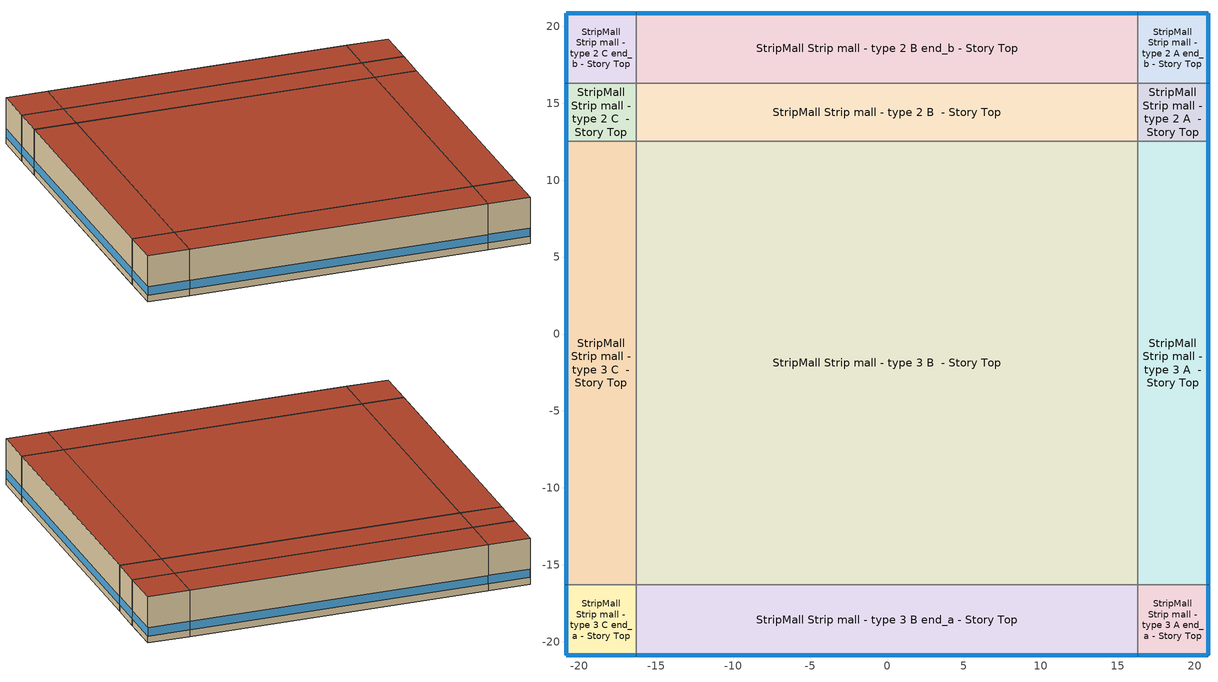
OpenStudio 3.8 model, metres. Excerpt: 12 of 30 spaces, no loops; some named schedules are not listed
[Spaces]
StripMall Strip mall - type 3 A end_a - Story Top
 floor adiabatic (Typical Interior Floor): 20.87,-20.87 16.3,-20.87 16.3,-16.3 20.87,-16.3 z5.18
 wall outside: 16.3,-20.87 20.87,-20.87 20.87,-16.3 z5.18:10.36
 wall to StripMall Strip mall - type 3 B end_a - Story Top: 16.3,-16.3 16.3,-20.87 z5.18:10.36
 wall to StripMall Strip mall - type 3 A  - Story Top: 20.87,-16.3 16.3,-16.3 z5.18:10.36
 window (Window U-1.01 SHGC 0.74): 16.32,-20.87 20.84,-20.87 / 20.87,-20.84 20.87,-16.32 z5.94:6.89
 roof outside: 20.87,-16.3 16.3,-16.3 16.3,-20.87 20.87,-20.87 z10.36
StripMall Strip mall - type 3 B end_a - Story Top
 floor adiabatic (Typical Interior Floor): 16.3,-20.87 -16.3,-20.87 -16.3,-16.3 16.3,-16.3 z5.18
 wall outside: -16.3,-20.87 16.3,-20.87 z5.18:10.36
 wall to StripMall Strip mall - type 3 C end_a - Story Top: -16.3,-16.3 -16.3,-20.87 z5.18:10.36
 wall to StripMall Strip mall - type 3 B  - Story Top: 16.3,-16.3 -16.3,-16.3 z5.18:10.36
 window (Window U-1.01 SHGC 0.74): -16.27,-20.87 16.27,-20.87 z5.94:6.88
 roof outside: 16.3,-16.3 -16.3,-16.3 -16.3,-20.87 16.3,-20.87 z10.36
StripMall Strip mall - type 3 C end_a - Story Top
 floor adiabatic (Typical Interior Floor): -16.3,-20.87 -20.87,-20.87 -20.87,-16.3 -16.3,-16.3 z5.18
 wall outside: -20.87,-16.3 -20.87,-20.87 -16.3,-20.87 z5.18:10.36
 wall to StripMall Strip mall - type 3 C  - Story Top: -16.3,-16.3 -20.87,-16.3 z5.18:10.36
 window (Window U-1.01 SHGC 0.74): -20.84,-20.87 -16.32,-20.87 / -20.87,-16.32 -20.87,-20.84 z5.94:6.89
 roof outside: -16.3,-16.3 -20.87,-16.3 -20.87,-20.87 -16.3,-20.87 z10.36
StripMall Strip mall - type 3 A  - Story Top
 floor adiabatic (Typical Interior Floor): 20.87,-16.3 16.3,-16.3 16.3,12.52 20.87,12.52 z5.18
 wall outside: 20.87,-16.3 20.87,12.52 z5.18:10.36
 wall to StripMall Strip mall - type 3 B  - Story Top: 16.3,12.52 16.3,-16.3 z5.18:10.36
 wall to StripMall Strip mall - type 2 A  - Story Top: 20.87,12.52 16.3,12.52 z5.18:10.36
 window (Window U-1.01 SHGC 0.74): 20.87,-16.27 20.87,12.5 z5.94:6.88
 roof outside: 20.87,12.52 16.3,12.52 16.3,-16.3 20.87,-16.3 z10.36
StripMall Strip mall - type 3 B  - Story Top
 floor adiabatic (Typical Interior Floor): 16.3,-16.3 -16.3,-16.3 -16.3,12.52 16.3,12.52 z5.18
 wall to StripMall Strip mall - type 3 C  - Story Top: -16.3,12.52 -16.3,-16.3 z5.18:10.36
 wall to StripMall Strip mall - type 2 B  - Story Top: 16.3,12.52 -16.3,12.52 z5.18:10.36
 roof outside: 16.3,12.52 -16.3,12.52 -16.3,-16.3 16.3,-16.3 z10.36
StripMall Strip mall - type 3 C  - Story Top
 floor adiabatic (Typical Interior Floor): -16.3,-16.3 -20.87,-16.3 -20.87,12.52 -16.3,12.52 z5.18
 wall outside: -20.87,12.52 -20.87,-16.3 z5.18:10.36
 wall to StripMall Strip mall - type 2 C  - Story Top: -16.3,12.52 -20.87,12.52 z5.18:10.36
 window (Window U-1.01 SHGC 0.74): -20.87,12.5 -20.87,-16.27 z5.94:6.88
 roof outside: -16.3,12.52 -20.87,12.52 -20.87,-16.3 -16.3,-16.3 z10.36
StripMall Strip mall - type 2 A  - Story Top
 floor adiabatic (Typical Interior Floor): 20.87,12.52 16.3,12.52 16.3,16.3 20.87,16.3 z5.18
 wall outside: 20.87,12.52 20.87,16.3 z5.18:10.36
 wall to StripMall Strip mall - type 2 B  - Story Top: 16.3,16.3 16.3,12.52 z5.18:10.36
 wall to StripMall Strip mall - type 2 A end_b - Story Top: 20.87,16.3 16.3,16.3 z5.18:10.36
 window (Window U-1.01 SHGC 0.74): 20.87,12.55 20.87,16.27 z5.94:6.89
 roof outside: 20.87,16.3 16.3,16.3 16.3,12.52 20.87,12.52 z10.36
StripMall Strip mall - type 2 B  - Story Top
 floor adiabatic (Typical Interior Floor): 16.3,12.52 -16.3,12.52 -16.3,16.3 16.3,16.3 z5.18
 wall to StripMall Strip mall - type 2 C  - Story Top: -16.3,16.3 -16.3,12.52 z5.18:10.36
 wall to StripMall Strip mall - type 2 B end_b - Story Top: 16.3,16.3 -16.3,16.3 z5.18:10.36
 roof outside: 16.3,16.3 -16.3,16.3 -16.3,12.52 16.3,12.52 z10.36
StripMall Strip mall - type 2 C  - Story Top
 floor adiabatic (Typical Interior Floor): -16.3,12.52 -20.87,12.52 -20.87,16.3 -16.3,16.3 z5.18
 wall outside: -20.87,16.3 -20.87,12.52 z5.18:10.36
 wall to StripMall Strip mall - type 2 C end_b - Story Top: -16.3,16.3 -20.87,16.3 z5.18:10.36
 window (Window U-1.01 SHGC 0.74): -20.87,16.27 -20.87,12.55 z5.94:6.89
 roof outside: -16.3,16.3 -20.87,16.3 -20.87,12.52 -16.3,12.52 z10.36
StripMall Strip mall - type 2 A end_b - Story Top
 floor adiabatic (Typical Interior Floor): 20.87,16.3 16.3,16.3 16.3,20.87 20.87,20.87 z5.18
 wall outside: 20.87,16.3 20.87,20.87 16.3,20.87 z5.18:10.36
 wall to StripMall Strip mall - type 2 B end_b - Story Top: 16.3,20.87 16.3,16.3 z5.18:10.36
 window (Window U-1.01 SHGC 0.74): 20.87,16.32 20.87,20.84 / 20.84,20.87 16.32,20.87 z5.94:6.89
 roof outside: 20.87,20.87 16.3,20.87 16.3,16.3 20.87,16.3 z10.36
StripMall Strip mall - type 2 B end_b - Story Top
 floor adiabatic (Typical Interior Floor): 16.3,16.3 -16.3,16.3 -16.3,20.87 16.3,20.87 z5.18
 wall outside: 16.3,20.87 -16.3,20.87 z5.18:10.36
 wall to StripMall Strip mall - type 2 C end_b - Story Top: -16.3,20.87 -16.3,16.3 z5.18:10.36
 window (Window U-1.01 SHGC 0.74): 16.27,20.87 -16.27,20.87 z5.94:6.88
 roof outside: 16.3,20.87 -16.3,20.87 -16.3,16.3 16.3,16.3 z10.36
StripMall Strip mall - type 2 C end_b - Story Top
 floor adiabatic (Typical Interior Floor): -16.3,16.3 -20.87,16.3 -20.87,20.87 -16.3,20.87 z5.18
 wall outside: -16.3,20.87 -20.87,20.87 -20.87,16.3 z5.18:10.36
 window (Window U-1.01 SHGC 0.74): -20.87,20.84 -20.87,16.32 / -16.32,20.87 -20.84,20.87 z5.94:6.89
 roof outside: -16.3,20.87 -20.87,20.87 -20.87,16.3 -16.3,16.3 z10.36
[Site]
Fargo Hector Field_ND_USA: Latitude {deg}=46.93; Longitude {deg}=-96.81; Time Zone {hr}=-6; Elevation {m}=274; Terrain=City
[Site:WaterMainsTemperature]
Calculation Method=Correlation; Annual Average Outdoor Air Temperature {C}=5.38083; Maximum Difference In Monthly Average Outdoor Air Temperatures {deltaC}=35.12
[SizingPeriod:DesignDay] Barometric Pressure {Pa}=98076; Rain Indicator=No; Snow Indicator=No; Day of Month=21; Daylight Saving Time Indicator=No; Humidity Condition Type=Wetbulb; Dry-Bulb Temperature Range Modifier Type=DefaultMultipliers
Name | Maximum Dry-Bulb Temperature {C} | Daily Dry-Bulb Temperature Range {deltaC} | Wind Speed {m/s} | Wind Direction {deg} | Month | Day Type | Wetbulb or DewPoint at Maximum Dry-Bulb {C} | Solar Model Indicator | ASHRAE Clear Sky Optical Depth for Beam Irradiance | ASHRAE Clear Sky Optical Depth for Diffuse Irradiance | Sky Clearness
Fargo Hector Field Ann Clg .4% Condns DB=>MWB 1 | 32.6 | 11.7 | 6.7 | 170 | 7 | SummerDesignDay | 22.2 | ASHRAETau | 0.337 | 2.409
Fargo Hector Field Ann Clg .4% Condns WB=>MDB 1 | 29.6 | 11.7 | 6.7 | 170 | 7 | SummerDesignDay | 24.1 | ASHRAETau | 0.337 | 2.409
Fargo Hector Field Ann Htg 99.6% Condns DB 1 | -28.5 | 0 | 3.6 | 310 | 1 | WinterDesignDay | -28.5 | ASHRAEClearSky |  |  | 0
Fargo Hector Field August .4% Condns DB=>MCWB 1 | 34.1 | 12.3 | 6.7 | 170 | 8 | SummerDesignDay | 23 | ASHRAETau | 0.359 | 2.383
[ClimateZones]
Climate Zone Institution Name 1=ASHRAE; Climate Zone Document Name 1=ANSI/ASHRAE Standard 169; Climate Zone Document Year 1=2006; Climate Zone Value 1=ASHRAE 169-2013-7A
[Building]
ComStock DOE Ref Pre-1980|RetailStripmall|FullServiceRestaurant: North Axis {deg}=180; Default Construction Set=ComStock DOE Ref Pre-1980 - StMall - ASHRAE 169-2013-7A; Default Schedule Set=Building Default Schedule Set; Standards Building Type=StripMall
[Site:GroundTemperature:FCfactorMethod]
January Ground Temperature {C}=5.4; February Ground Temperature {C}=-2; March Ground Temperature {C}=-14.6; April Ground Temperature {C}=-16.9; May Ground Temperature {C}=-11.5; June Ground Temperature {C}=-6.2; July Ground Temperature {C}=4; August Ground Temperature {C}=13.4; September Ground Temperature {C}=18; October Ground Temperature {C}=19.7; November Ground Temperature {C}=17.9; December Ground Temperature {C}=12.3
[DefaultConstructionSet]
ComStock DOE Ref Pre-1980 - StMall - ASHRAE 169-2013-7A: Default Exterior Surface Constructions=Default Surface Constructions 1; Default Interior Surface Constructions=Default Surface Constructions 2; Default Ground Contact Surface Constructions=Default Surface Constructions 3; Default Exterior SubSurface Constructions=Default Sub Surface Constructions 1; Default Interior SubSurface Constructions=Default Sub Surface Constructions 2; Interior Partition Construction=Typical Interior Partition
[DefaultSurfaceConstructions]
Name | Floor Construction | Wall Construction | Roof Ceiling Construction
Default Surface Constructions 1 | Typical Insulated Exterior Mass Floor | Typical Insulated Steel Framed Exterior Wall R-7.35 | Typical IEAD Roof R-16.67
Default Surface Constructions 2 | Typical Interior Floor | Typical Interior Wall | Typical Interior Ceiling
Default Surface Constructions 3 | Typical Insulated Carpeted 6in Slab Floor | Typical Insulated Basement Mass Wall
[Construction]
Typical Insulated Exterior Mass Floor: 4 in. Normalweight Concrete Floor, Typical Carpet Pad
Typical Insulated Steel Framed Exterior Wall R-7.35: 25mm Stucco, 5/8 in. Gypsum Board, Typical Insulation R-5.17, 5/8 in. Gypsum Board
Typical IEAD Roof R-16.67: Roof Membrane, Typical Insulation R-15.55, Metal Roof Surface
Typical Interior Floor: 100mm Normalweight concrete floor, CP02 CARPET PAD
Typical Interior Wall: G01 13mm gypsum board, G01 13mm gypsum board
Typical Interior Ceiling: CP02 CARPET PAD, 100mm Normalweight concrete floor
Typical Insulated Carpeted 6in Slab Floor: 6 in. Normalweight Concrete Floor, Typical Carpet Pad
Typical Insulated Basement Mass Wall: 8 in. Concrete Block Basement Wall
U 0.62 SHGC 0.41 Simple Glazing Window U-0.62 SHGC 0.41: U 0.62 SHGC 0.41 Simple Glazing U-0.62 SHGC 0.41
U 0.62 SHGC 0.41 Simple Glazing Window U-0.62 SHGC 0.41 1: U 0.62 SHGC 0.41 Simple Glazing U-0.62 SHGC 0.41 1
Typical Insulated Metal Door: F08 Metal surface, Typical Insulation
U 0.88 SHGC 0.16 Sgl Ref-A-L Clr 6mm: REF A CLEAR LO 6MM
Typical Overhead Door: Typical Insulation
Typical Interior Window: Clear 3mm
Typical Interior Door; Typical Interior Partition: G05 25mm wood
InteriorFurnishings 1: Std Wood 6inch 1
Window U-1.01 SHGC 0.74: Simple Glazing Single - No LowE - Clear - Aluminum
[Material:NoMass] Roughness=Smooth; Thermal Absorptance=0.9; Solar Absorptance=0.7
Name | Thermal Resistance {m2-K/W} | Visible Absorptance
Typical Insulation R-5.17 | 0.911206 | 0.7
Typical Carpet Pad; CP02 CARPET PAD | 0.21648 | 0.8
Typical Insulation R-15.55 | 2.73841 | 0.7
Typical Insulation | 0.0282222 | 0.7
[Material] Thermal Absorptance=0.9
Name | Roughness | Thickness {m} | Conductivity {W/m-K} | Density {kg/m3} | Specific Heat {J/kg-K} | Solar Absorptance | Visible Absorptance
4 in. Normalweight Concrete Floor | MediumRough | 0.1016 | 2.31 | 2322 | 832 | 0.7 | 0.7
25mm Stucco | Smooth | 0.0254 | 0.72 | 1856 | 840 | 0.7 | 0.7
5/8 in. Gypsum Board | MediumSmooth | 0.0159 | 0.16 | 800 | 1090 | 0.7 | 0.7
Roof Membrane | VeryRough | 0.0095 | 0.16 | 1121.29 | 1460 | 0.7 | 0.7
Metal Roof Surface; F08 Metal surface | Smooth | 0.0008 | 45.28 | 7824 | 500 | 0.7 | 0.7
100mm Normalweight concrete floor | MediumRough | 0.1016 | 2.31045 | 2322 | 832.557 | 0.7 | 0.7
G01 13mm gypsum board | Smooth | 0.0127 | 0.160031 | 800.001 | 1090.73 | 0.7 | 0.5
6 in. Normalweight Concrete Floor | MediumRough | 0.1524 | 2.31 | 2322 | 832 | 0.7 | 0.7
8 in. Concrete Block Basement Wall | MediumRough | 0.2032 | 1.326 | 1842 | 912 | 0.7 | 0.7
G05 25mm wood | MediumSmooth | 0.0254 | 0.15 | 608 | 1630 | 0.5 | 0.5
Std Wood 6inch 1 | MediumSmooth | 0.15 | 0.12 | 540 | 1210 | 0.7 | 0.7
[DefaultSubSurfaceConstructions]
Name | Fixed Window Construction | Operable Window Construction | Door Construction | Glass Door Construction | Overhead Door Construction | Tubular Daylight Dome Construction | Tubular Daylight Diffuser Construction
Default Sub Surface Constructions 1 | U 0.62 SHGC 0.41 Simple Glazing Window U-0.62 SHGC 0.41 | U 0.62 SHGC 0.41 Simple Glazing Window U-0.62 SHGC 0.41 1 | Typical Insulated Metal Door | U 0.88 SHGC 0.16 Sgl Ref-A-L Clr 6mm | Typical Overhead Door | Typical Interior Window | Typical Interior Window
Default Sub Surface Constructions 2 | Typical Interior Window | Typical Interior Window | Typical Interior Door
[WindowMaterial:SimpleGlazingSystem]
Name | U-Factor {W/m2-K} | Solar Heat Gain Coefficient | Visible Transmittance
U 0.62 SHGC 0.41 Simple Glazing U-0.62 SHGC 0.41; U 0.62 SHGC 0.41 Simple Glazing U-0.62 SHGC 0.41 1 | 3.52052 | 0.41 | 0.32
Simple Glazing Single - No LowE - Clear - Aluminum | 5.73505 | 0.744 | 0.754
[WindowMaterial:Glazing] Optical Data Type=SpectralAverage; Infrared Transmittance at Normal Incidence=0; Front Side Infrared Hemispherical Emissivity=0.84; Conductivity {W/m-K}=0.9; Dirt Correction Factor for Solar and Visible Transmittance=1; Solar Diffusing=No
Name | Thickness {m} | Solar Transmittance at Normal Incidence | Front Side Solar Reflectance at Normal Incidence | Back Side Solar Reflectance at Normal Incidence | Visible Transmittance at Normal Incidence | Front Side Visible Reflectance at Normal Incidence | Back Side Visible Reflectance at Normal Incidence | Back Side Infrared Hemispherical Emissivity
REF A CLEAR LO 6MM | 0.006 | 0.066 | 0.341 | 0.493 | 0.08 | 0.41 | 0.37 | 0.4
Clear 3mm | 0.003 | 0.837 | 0.075 | 0.075 | 0.898 | 0.081 | 0.081 | 0.84
[SpaceType] Standards Building Type=StripMall
Name | Default Schedule Set | Design Specification Outdoor Air Object | Standards Space Type
StripMall Strip mall - type 2 - ComStock DOE Ref Pre-1980 | StripMall Strip mall - type 2 Schedule Set | StripMall Strip mall - type 2 Ventilation | Strip mall - type 2
StripMall Strip mall - type 3 - ComStock DOE Ref Pre-1980 | StripMall Strip mall - type 3 Schedule Set | StripMall Strip mall - type 3 Ventilation | Strip mall - type 3
[BuildingStory]
Story Top: Nominal Z Coordinate {m}=5.1816; Nominal Floor to Floor Height {m}=5.1816
[Space] Building Story=Story Top
Name | Space Type | Thermal Zone
StripMall Strip mall - type 3 A end_a - Story Top | StripMall Strip mall - type 3 - ComStock DOE Ref Pre-1980 | Zone StripMall Strip mall - type 3 A end_a - Story Top
StripMall Strip mall - type 3 B end_a - Story Top | StripMall Strip mall - type 3 - ComStock DOE Ref Pre-1980 | Zone StripMall Strip mall - type 3 B end_a - Story Top
StripMall Strip mall - type 3 C end_a - Story Top | StripMall Strip mall - type 3 - ComStock DOE Ref Pre-1980 | Zone StripMall Strip mall - type 3 C end_a - Story Top
StripMall Strip mall - type 3 A  - Story Top | StripMall Strip mall - type 3 - ComStock DOE Ref Pre-1980 | Zone StripMall Strip mall - type 3 A  - Story Top
StripMall Strip mall - type 3 B  - Story Top | StripMall Strip mall - type 3 - ComStock DOE Ref Pre-1980 | Zone StripMall Strip mall - type 3 B  - Story Top
StripMall Strip mall - type 3 C  - Story Top | StripMall Strip mall - type 3 - ComStock DOE Ref Pre-1980 | Zone StripMall Strip mall - type 3 C  - Story Top
StripMall Strip mall - type 2 A  - Story Top | StripMall Strip mall - type 2 - ComStock DOE Ref Pre-1980 | Zone StripMall Strip mall - type 2 A  - Story Top
StripMall Strip mall - type 2 B  - Story Top | StripMall Strip mall - type 2 - ComStock DOE Ref Pre-1980 | Zone StripMall Strip mall - type 2 B  - Story Top
StripMall Strip mall - type 2 C  - Story Top | StripMall Strip mall - type 2 - ComStock DOE Ref Pre-1980 | Zone StripMall Strip mall - type 2 C  - Story Top
StripMall Strip mall - type 2 A end_b - Story Top | StripMall Strip mall - type 2 - ComStock DOE Ref Pre-1980 | Zone StripMall Strip mall - type 2 A end_b - Story Top
StripMall Strip mall - type 2 B end_b - Story Top | StripMall Strip mall - type 2 - ComStock DOE Ref Pre-1980 | Zone StripMall Strip mall - type 2 B end_b - Story Top
StripMall Strip mall - type 2 C end_b - Story Top | StripMall Strip mall - type 2 - ComStock DOE Ref Pre-1980 | Zone StripMall Strip mall - type 2 C end_b - Story Top
[ThermalZone] Multiplier=1; Use Ideal Air Loads=No
Name | Thermostat
Zone StripMall Strip mall - type 3 A end_a - Story Top | StripMall Strip mall - type 3 - ComStock DOE Ref Pre-1980 Thermostat 1
Zone StripMall Strip mall - type 3 B end_a - Story Top | StripMall Strip mall - type 3 - ComStock DOE Ref Pre-1980 Thermostat 3
Zone StripMall Strip mall - type 3 C end_a - Story Top | StripMall Strip mall - type 3 - ComStock DOE Ref Pre-1980 Thermostat 5
Zone StripMall Strip mall - type 3 A  - Story Top | StripMall Strip mall - type 3 - ComStock DOE Ref Pre-1980 Thermostat
Zone StripMall Strip mall - type 3 B  - Story Top | StripMall Strip mall - type 3 - ComStock DOE Ref Pre-1980 Thermostat 2
Zone StripMall Strip mall - type 3 C  - Story Top | StripMall Strip mall - type 3 - ComStock DOE Ref Pre-1980 Thermostat 4
Zone StripMall Strip mall - type 2 A  - Story Top | StripMall Strip mall - type 2 - ComStock DOE Ref Pre-1980 Thermostat 1
Zone StripMall Strip mall - type 2 B  - Story Top | StripMall Strip mall - type 2 - ComStock DOE Ref Pre-1980 Thermostat 4
Zone StripMall Strip mall - type 2 C  - Story Top | StripMall Strip mall - type 2 - ComStock DOE Ref Pre-1980 Thermostat 7
Zone StripMall Strip mall - type 2 A end_b - Story Top | StripMall Strip mall - type 2 - ComStock DOE Ref Pre-1980 Thermostat 2
Zone StripMall Strip mall - type 2 B end_b - Story Top | StripMall Strip mall - type 2 - ComStock DOE Ref Pre-1980 Thermostat 5
Zone StripMall Strip mall - type 2 C end_b - Story Top | StripMall Strip mall - type 2 - ComStock DOE Ref Pre-1980 Thermostat 8
[People:Definition] Number of People Calculation Method=People/Area; People per Space Floor Area {person/m2}=0.161459; Fraction Radiant=0.3
StripMall Strip mall - type 2 People Definition; StripMall Strip mall - type 3 People Definition
[People] Work Efficiency Schedule=Work Efficiency Schedule; Clothing Insulation Schedule=Clothing Schedule; Air Velocity Schedule=Air Velocity Schedule; Multiplier=1
Name | People Definition | Space or SpaceType
StripMall Strip mall - type 2 People | StripMall Strip mall - type 2 People Definition | StripMall Strip mall - type 2 - ComStock DOE Ref Pre-1980
StripMall Strip mall - type 3 People | StripMall Strip mall - type 3 People Definition | StripMall Strip mall - type 3 - ComStock DOE Ref Pre-1980
[Lights:Definition] Design Level Calculation Method=Watts/Area; Fraction Visible=0.2; Return Air Fraction=0
Name | Watts per Space Floor Area {W/m2} | Fraction Radiant
StripMall Strip mall - type 3 - ComStock DOE Ref Pre-1980 General Lights Definition; StripMall Strip mall - type 2 - ComStock DOE Ref Pre-1980 General Lights Definition | 6.83094 | 0.365
StripMall Strip mall - type 3 - ComStock DOE Ref Pre-1980 Supplemental Lights Definition; StripMall Strip mall - type 2 - ComStock DOE Ref Pre-1980 Supplemental Lights Definition | 0.393529 | 0.165
StripMall Strip mall - type 3 - ComStock DOE Ref Pre-1980 Wall Wash Lights Definition; StripMall Strip mall - type 2 - ComStock DOE Ref Pre-1980 Wall Wash Lights Definition | 0.663322 | 0.165
[ElectricEquipment:Definition] Design Level Calculation Method=Watts/Area; Watts per Space Floor Area {W/m2}=3.83902; Fraction Latent=0; Fraction Radiant=0.5; Fraction Lost=0
StripMall Strip mall - type 2 Elec Equip Definition; StripMall Strip mall - type 3 Elec Equip Definition
[ElectricEquipment] Schedule=Mercantile_Retail BLDG_EQUIP_EndUseData BPR Adjusted
Name | Electric Equipment Definition | Space or SpaceType
StripMall Strip mall - type 2 Elec Equip | StripMall Strip mall - type 2 Elec Equip Definition | StripMall Strip mall - type 2 - ComStock DOE Ref Pre-1980
StripMall Strip mall - type 3 Elec Equip | StripMall Strip mall - type 3 Elec Equip Definition | StripMall Strip mall - type 3 - ComStock DOE Ref Pre-1980
[DesignSpecification:OutdoorAir] Outdoor Air Method=Sum; Outdoor Air Flow per Floor Area {m3/s-m2}=0.001524
StripMall Strip mall - type 2 Ventilation; StripMall Strip mall - type 3 Ventilation
[DefaultScheduleSet]
Name | Number of People Schedule | People Activity Level Schedule | Lighting Schedule | Electric Equipment Schedule | Infiltration Schedule | Hours of Operation Schedule
StripMall Strip mall - type 2 Schedule Set; StripMall Strip mall - type 3 Schedule Set | StripMall Bldg Occ | StripMall Activity | Mercantile_Retail BLDG_LIGHT_EndUseData | Mercantile_Retail BLDG_EQUIP_EndUseData | StripMall Infil Half On
Building Default Schedule Set |  |  |  |  |  | Building Hours of Operation NonResidential
[Exterior:Lights:Definition]
Name | Design Level {W}
Parking Areas and Drives Def (W/ft^2) | 0.0497494
Building Facades Def (W/ft^2) | 0.25
Main Entries Def (W/ft) | 30
Other Doors Def (W/ft) | 25
[Exterior:Lights] Schedule=Always On Discrete; Control Option=AstronomicalClock
Name | Exterior Lights Definition | Multiplier
Parking Areas and Drives | Parking Areas and Drives Def (W/ft^2) | 86886.6
Building Facades | Building Facades Def (W/ft^2) | 9311.28
Main Entries | Main Entries Def (W/ft) | 72
Other Doors | Other Doors Def (W/ft) | 44.1
[ThermostatSetpoint:DualSetpoint] Heating Setpoint Temperature Schedule=StripMall HtgSetp; Cooling Setpoint Temperature Schedule=StripMall ClgSetp
StripMall Strip mall - type 2 - ComStock DOE Ref Pre-1980 Thermostat 1; StripMall Strip mall - type 2 - ComStock DOE Ref Pre-1980 Thermostat 2; StripMall Strip mall - type 2 - ComStock DOE Ref Pre-1980 Thermostat 4; StripMall Strip mall - type 2 - ComStock DOE Ref Pre-1980 Thermostat 5; StripMall Strip mall - type 2 - ComStock DOE Ref Pre-1980 Thermostat 7; StripMall Strip mall - type 2 - ComStock DOE Ref Pre-1980 Thermostat 8; StripMall Strip mall - type 3 - ComStock DOE Ref Pre-1980 Thermostat; StripMall Strip mall - type 3 - ComStock DOE Ref Pre-1980 Thermostat 1; StripMall Strip mall - type 3 - ComStock DOE Ref Pre-1980 Thermostat 2; StripMall Strip mall - type 3 - ComStock DOE Ref Pre-1980 Thermostat 3; StripMall Strip mall - type 3 - ComStock DOE Ref Pre-1980 Thermostat 4; StripMall Strip mall - type 3 - ComStock DOE Ref Pre-1980 Thermostat 5
[InternalMass:Definition]
Internal Mass Definition 2: Construction=InteriorFurnishings 1; Design Level Calculation Method=SurfaceArea/Area; Surface Area per Space Floor Area=2
[InternalMass] Internal Mass Definition=Internal Mass Definition 2; Multiplier=1
Name | Space or SpaceType
StripMall Strip mall - type 2 C end_b - Story Top Mass | StripMall Strip mall - type 2 C end_b - Story Top
StripMall Strip mall - type 3 B  - Story Top Mass | StripMall Strip mall - type 3 B  - Story Top
StripMall Strip mall - type 2 A end_b - Story Top Mass | StripMall Strip mall - type 2 A end_b - Story Top
StripMall Strip mall - type 2 B end_b - Story Top Mass | StripMall Strip mall - type 2 B end_b - Story Top
StripMall Strip mall - type 3 C end_a - Story Top Mass | StripMall Strip mall - type 3 C end_a - Story Top
StripMall Strip mall - type 3 B end_a - Story Top Mass | StripMall Strip mall - type 3 B end_a - Story Top
StripMall Strip mall - type 3 A end_a - Story Top Mass | StripMall Strip mall - type 3 A end_a - Story Top
StripMall Strip mall - type 2 B  - Story Top Mass | StripMall Strip mall - type 2 B  - Story Top
StripMall Strip mall - type 3 A  - Story Top Mass | StripMall Strip mall - type 3 A  - Story Top
StripMall Strip mall - type 3 C  - Story Top Mass | StripMall Strip mall - type 3 C  - Story Top
StripMall Strip mall - type 2 A  - Story Top Mass | StripMall Strip mall - type 2 A  - Story Top
StripMall Strip mall - type 2 C  - Story Top Mass | StripMall Strip mall - type 2 C  - Story Top
[Lights] Schedule=Mercantile_Retail BLDG_LIGHT_EndUseData BPR Adjusted; Fraction Replaceable=1
Name | Lights Definition | Space or SpaceType
StripMall Strip mall - type 3 - ComStock DOE Ref Pre-1980 General Lighting | StripMall Strip mall - type 3 - ComStock DOE Ref Pre-1980 General Lights Definition | StripMall Strip mall - type 3 - ComStock DOE Ref Pre-1980
StripMall Strip mall - type 3 - ComStock DOE Ref Pre-1980 Supplemental Lighting | StripMall Strip mall - type 3 - ComStock DOE Ref Pre-1980 Supplemental Lights Definition | StripMall Strip mall - type 3 - ComStock DOE Ref Pre-1980
StripMall Strip mall - type 3 - ComStock DOE Ref Pre-1980 Wall Wash Lighting | StripMall Strip mall - type 3 - ComStock DOE Ref Pre-1980 Wall Wash Lights Definition | StripMall Strip mall - type 3 - ComStock DOE Ref Pre-1980
StripMall Strip mall - type 2 - ComStock DOE Ref Pre-1980 General Lighting | StripMall Strip mall - type 2 - ComStock DOE Ref Pre-1980 General Lights Definition | StripMall Strip mall - type 2 - ComStock DOE Ref Pre-1980
StripMall Strip mall - type 2 - ComStock DOE Ref Pre-1980 Supplemental Lighting | StripMall Strip mall - type 2 - ComStock DOE Ref Pre-1980 Supplemental Lights Definition | StripMall Strip mall - type 2 - ComStock DOE Ref Pre-1980
StripMall Strip mall - type 2 - ComStock DOE Ref Pre-1980 Wall Wash Lighting | StripMall Strip mall - type 2 - ComStock DOE Ref Pre-1980 Wall Wash Lights Definition | StripMall Strip mall - type 2 - ComStock DOE Ref Pre-1980
[SpaceInfiltration:DesignFlowRate] Design Flow Rate Calculation Method=Flow/ExteriorArea; Flow per Exterior Surface Area {m3/s-m2}=0.000413282; Velocity Term Coefficient=0
Name | Space or SpaceType | Schedule | Constant Term Coefficient | Temperature Term Coefficient | Velocity Squared Term Coefficient
StripMall Strip mall - type 2 C end_b - Story Top HVAC On Infiltration | StripMall Strip mall - type 2 C end_b - Story Top | Infiltration HVAC On Schedule | 0.007 | 0.0057 | 0.0292
StripMall Strip mall - type 2 C end_b - Story Top HVAC Off Infiltration | StripMall Strip mall - type 2 C end_b - Story Top | Infiltration HVAC Off Schedule | 0 | 0.0087 | 0.0362
StripMall Strip mall - type 3 B  - Story Top HVAC On Infiltration | StripMall Strip mall - type 3 B  - Story Top | Infiltration HVAC On Schedule | 0.007 | 0.0057 | 0.0292
StripMall Strip mall - type 3 B  - Story Top HVAC Off Infiltration | StripMall Strip mall - type 3 B  - Story Top | Infiltration HVAC Off Schedule | 0 | 0.0087 | 0.0362
StripMall Strip mall - type 2 A end_b - Story Top HVAC On Infiltration | StripMall Strip mall - type 2 A end_b - Story Top | Infiltration HVAC On Schedule | 0.007 | 0.0057 | 0.0292
StripMall Strip mall - type 2 A end_b - Story Top HVAC Off Infiltration | StripMall Strip mall - type 2 A end_b - Story Top | Infiltration HVAC Off Schedule | 0 | 0.0087 | 0.0362
StripMall Strip mall - type 2 B end_b - Story Top HVAC On Infiltration | StripMall Strip mall - type 2 B end_b - Story Top | Infiltration HVAC On Schedule | 0.007 | 0.0057 | 0.0292
StripMall Strip mall - type 2 B end_b - Story Top HVAC Off Infiltration | StripMall Strip mall - type 2 B end_b - Story Top | Infiltration HVAC Off Schedule | 0 | 0.0087 | 0.0362
StripMall Strip mall - type 3 C end_a - Story Top HVAC On Infiltration | StripMall Strip mall - type 3 C end_a - Story Top | Infiltration HVAC On Schedule | 0.007 | 0.0057 | 0.0292
StripMall Strip mall - type 3 C end_a - Story Top HVAC Off Infiltration | StripMall Strip mall - type 3 C end_a - Story Top | Infiltration HVAC Off Schedule | 0 | 0.0087 | 0.0362
StripMall Strip mall - type 3 B end_a - Story Top HVAC On Infiltration | StripMall Strip mall - type 3 B end_a - Story Top | Infiltration HVAC On Schedule | 0.007 | 0.0057 | 0.0292
StripMall Strip mall - type 3 B end_a - Story Top HVAC Off Infiltration | StripMall Strip mall - type 3 B end_a - Story Top | Infiltration HVAC Off Schedule | 0 | 0.0087 | 0.0362
StripMall Strip mall - type 3 A end_a - Story Top HVAC On Infiltration | StripMall Strip mall - type 3 A end_a - Story Top | Infiltration HVAC On Schedule | 0.007 | 0.0057 | 0.0292
StripMall Strip mall - type 3 A end_a - Story Top HVAC Off Infiltration | StripMall Strip mall - type 3 A end_a - Story Top | Infiltration HVAC Off Schedule | 0 | 0.0087 | 0.0362
StripMall Strip mall - type 2 B  - Story Top HVAC On Infiltration | StripMall Strip mall - type 2 B  - Story Top | Infiltration HVAC On Schedule | 0.007 | 0.0057 | 0.0292
StripMall Strip mall - type 2 B  - Story Top HVAC Off Infiltration | StripMall Strip mall - type 2 B  - Story Top | Infiltration HVAC Off Schedule | 0 | 0.0087 | 0.0362
StripMall Strip mall - type 3 A  - Story Top HVAC On Infiltration | StripMall Strip mall - type 3 A  - Story Top | Infiltration HVAC On Schedule | 0.007 | 0.0057 | 0.0292
StripMall Strip mall - type 3 A  - Story Top HVAC Off Infiltration | StripMall Strip mall - type 3 A  - Story Top | Infiltration HVAC Off Schedule | 0 | 0.0087 | 0.0362
StripMall Strip mall - type 3 C  - Story Top HVAC On Infiltration | StripMall Strip mall - type 3 C  - Story Top | Infiltration HVAC On Schedule | 0.007 | 0.0057 | 0.0292
StripMall Strip mall - type 3 C  - Story Top HVAC Off Infiltration | StripMall Strip mall - type 3 C  - Story Top | Infiltration HVAC Off Schedule | 0 | 0.0087 | 0.0362
StripMall Strip mall - type 2 A  - Story Top HVAC On Infiltration | StripMall Strip mall - type 2 A  - Story Top | Infiltration HVAC On Schedule | 0.007 | 0.0057 | 0.0292
StripMall Strip mall - type 2 A  - Story Top HVAC Off Infiltration | StripMall Strip mall - type 2 A  - Story Top | Infiltration HVAC Off Schedule | 0 | 0.0087 | 0.0362
StripMall Strip mall - type 2 C  - Story Top HVAC On Infiltration | StripMall Strip mall - type 2 C  - Story Top | Infiltration HVAC On Schedule | 0.007 | 0.0057 | 0.0292
StripMall Strip mall - type 2 C  - Story Top HVAC Off Infiltration | StripMall Strip mall - type 2 C  - Story Top | Infiltration HVAC Off Schedule | 0 | 0.0087 | 0.0362
[Schedule:Day]
Clothing Schedule Default Winter Clothes; StripMall Bldg Occ Winter Design Day; StripMall Bldg Occ Summer Design Day; Mercantile_Retail BLDG_LIGHT_EndUseData Summer Design Day; Mercantile_Retail BLDG_EQUIP_EndUseData Summer Design Day; StripMall Infil Half On Winter Design Day; Mercantile_Retail BLDG_LIGHT_EndUseData Summer Design Day 1; Mercantile_Retail BLDG_EQUIP_EndUseData Summer Design Day 1: 24, 0, 1
Air Velocity Schedule Default: 24, 0, 0.2
Work Efficiency Schedule Default; Mercantile_Retail BLDG_LIGHT_EndUseData Winter Design Day; Mercantile_Retail BLDG_EQUIP_EndUseData Winter Design Day; Mercantile_Retail BLDG_LIGHT_EndUseData Winter Design Day 1; Mercantile_Retail BLDG_EQUIP_EndUseData Winter Design Day 1: 24, 0, 0
StripMall Bldg Occ Default: Average, 4, 15, 0, 4, 30, 0.025, 4, 45, 0.05, 5, 0, 0.075, 5, 15, 0.1, 5, 30, 0.125, 5, 45, 0.15, 6, 0, 0.175, 6, 15, 0.2, 6, 30, 0.275, 6, 45, 0.35, 7, 0, 0.425, 7, 15, 0.5, 7, 45, 0.5, 8, 0, 0.55, 8, 15, 0.6, 8, 30, 0.65, 8, 45, 0.7, 11, 15, 0.7, 11, 30, 0.725, 11, 45, 0.75, 12, 0, 0.775, 12, 15, 0.8, 12, 30, 0.775, 12, 45, 0.75, 13, 0, 0.725, 13, 15, 0.7, 13, 30, 0.65, 13, 45, 0.6, 14, 0, 0.55, 14, 15, 0.5, 14, 45, 0.5, 15, 0, 0.45, 15, 15, 0.4, 15, 30, 0.35, 15, 45, 0.3, 16, 0, 0.2625, 16, 15, 0.225, 16, 30, 0.1875, 16, 45, 0.15, 17, 0, 0.1125, 17, 15, 0.075, 17, 30, 0.0375, 17, 45, 0, 24, 0, 0
StripMall Activity Default: Average, 24, 0, 120
StripMall Activity Winter Design Day; StripMall Activity Summer Design Day: 24, 0, 120
Mercantile_Retail BLDG_LIGHT_EndUseData Default: Average, 0, 15, 0.0949353, 0, 30, 0.0826573, 0, 45, 0.0804308, 1, 0, 0.0782042, 1, 15, 0.0759777, 1, 30, 0.0737512, 1, 45, 0.0718121, 2, 0, 0.069873, 2, 15, 0.0679339, 2, 30, 0.0659947, 2, 45, 0.0655365, 3, 0, 0.0650782, 3, 15, 0.0646199, 3, 30, 0.0641616, 3, 45, 0.0659415, 4, 0, 0.0677214, 4, 15, 0.0695013, 4, 30, 0.0712813, 4, 45, 0.0775099, 5, 0, 0.0837386, 5, 15, 0.0899672, 5, 30, 0.0961959, 5, 45, 0.112231, 6, 0, 0.128267, 6, 15, 0.144303, 6, 30, 0.160338, 6, 45, 0.216883, 7, 0, 0.273428, 7, 15, 0.329972, 7, 30, 0.386517, 7, 45, 0.482703, 8, 0, 0.578889, 8, 15, 0.675075, 8, 30, 0.771261, 8, 45, 0.813948, 9, 0, 0.856634, 9, 15, 0.899321, 9, 30, 0.942007, 9, 45, 0.949002, 10, 0, 0.955997, 10, 15, 0.962992, 10, 30, 0.969987, 10, 45, 0.970167, 11, 0, 0.970348, 11, 15, 0.970528, 11, 30, 0.970708, 11, 45, 0.970744, 12, 0, 0.970781, 12, 15, 0.970817, 12, 30, 0.970854, 12, 45, 0.970914, 13, 0, 0.970973, 13, 15, 0.971033, 13, 30, 0.971093, 13, 45, 0.971154, 14, 0, 0.971215, 14, 15, 0.971276, 14, 30, 0.971337, 14, 45, 0.971338, 15, 0, 0.971338, 15, 15, 0.971339, 15, 30, 0.97134, 15, 45, 0.971347, 16, 0, 0.971355, 16, 15, 0.971362, 16, 30, 0.971369, 16, 45, 0.971331, 17, 0, 0.971293, 17, 15, 0.971255, 17, 30, 0.971217, 17, 45, 0.971133, 18, 0, 0.971049, 18, 15, 0.970964, 18, 30, 0.97088, 18, 45, 0.970731, 19, 0, 0.970582, 19, 15, 0.970434, 19, 30, 0.970285, 19, 45, 0.969479, 20, 0, 0.968674, 20, 15, 0.967868, 20, 30, 0.967063, 20, 45, 0.935605, 21, 0, 0.904148, 21, 15, 0.872691, 21, 30, 0.841234, 21, 45, 0.733932, 22, 0, 0.626629, 22, 15, 0.519327, 22, 30, 0.412025, 22, 45, 0.341961, 23, 0, 0.271897, 23, 15, 0.201833, 23, 30, 0.131769, 23, 45, 0.119491, 24, 0, 0.107213
Mercantile_Retail BLDG_EQUIP_EndUseData Default: Average, 0, 15, 0.4481, 0, 30, 0.443925, 0, 45, 0.43975, 1, 0, 0.435575, 1, 15, 0.4314, 1, 30, 0.428325, 1, 45, 0.42525, 2, 0, 0.422175, 2, 15, 0.4191, 2, 30, 0.4186, 2, 45, 0.4181, 3, 0, 0.4176, 3, 15, 0.4171, 3, 30, 0.417625, 3, 45, 0.41815, 4, 0, 0.418675, 4, 15, 0.4192, 4, 30, 0.420075, 4, 45, 0.42095, 5, 0, 0.421825, 5, 15, 0.4227, 5, 30, 0.425075, 5, 45, 0.42745, 6, 0, 0.429825, 6, 15, 0.4322, 6, 30, 0.4372, 6, 45, 0.4422, 7, 0, 0.4472, 7, 15, 0.4522, 7, 30, 0.47865, 7, 45, 0.5051, 8, 0, 0.53155, 8, 15, 0.558, 8, 30, 0.5762, 8, 45, 0.5944, 9, 0, 0.6126, 9, 15, 0.6308, 9, 30, 0.647975, 9, 45, 0.66515, 10, 0, 0.682325, 10, 15, 0.6995, 10, 30, 0.712125, 10, 45, 0.72475, 11, 0, 0.737375, 11, 15, 0.75, 11, 30, 0.75605, 11, 45, 0.7621, 12, 0, 0.76815, 12, 15, 0.7742, 12, 30, 0.776275, 12, 45, 0.77835, 13, 0, 0.780425, 13, 15, 0.7825, 13, 30, 0.7852, 13, 45, 0.7879, 14, 0, 0.7906, 14, 15, 0.7933, 14, 30, 0.789075, 14, 45, 0.78485, 15, 0, 0.780625, 15, 15, 0.7764, 15, 30, 0.768975, 15, 45, 0.76155, 16, 0, 0.754125, 16, 15, 0.7467, 16, 30, 0.735225, 16, 45, 0.72375, 17, 0, 0.712275, 17, 15, 0.7008, 17, 30, 0.686175, 17, 45, 0.67155, 18, 0, 0.656925, 18, 15, 0.6423, 18, 30, 0.62796, 18, 45, 0.61362, 19, 0, 0.59928, 19, 15, 0.58494, 19, 30, 0.571605, 19, 45, 0.55827, 20, 0, 0.544935, 20, 15, 0.5316, 20, 30, 0.5181, 20, 45, 0.5046, 21, 0, 0.4911, 21, 15, 0.4776, 21, 30, 0.475142, 21, 45, 0.472683, 22, 0, 0.470225, 22, 15, 0.467767, 22, 30, 0.465308, 22, 45, 0.46285, 23, 0, 0.460392, 23, 15, 0.457933, 23, 30, 0.455475, 23, 45, 0.453017, 24, 0, 0.450558
StripMall Infil Half On Default; StripMall Infil Half On Summer Design Day: 6, 0, 1, 21, 0, 0.5, 24, 0, 1
Mercantile_Retail BLDG_LIGHT_EndUseData Default 1: No, 0, 15, 0.0329501, 0, 30, 0.0198038, 0, 45, 0.0174198, 1, 0, 0.0150358, 1, 15, 0.0126519, 1, 30, 0.0102679, 1, 45, 0.00819161, 2, 0, 0.00611536, 2, 15, 0.0040391, 2, 30, 0.00196284, 2, 45, 0.00147213, 3, 0, 0.000981422, 3, 15, 0.000490711, 3, 30, 0, 3, 45, 0.00190581, 4, 0, 0.00381163, 4, 15, 0.00571744, 4, 30, 0.00762326, 4, 45, 0.0142924, 5, 0, 0.0209616, 5, 15, 0.0276308, 5, 30, 0.0343, 5, 45, 0.0514696, 6, 0, 0.0686393, 6, 15, 0.0858089, 6, 30, 0.102979, 6, 45, 0.163522, 7, 0, 0.224066, 7, 15, 0.28461, 7, 30, 0.345154, 7, 45, 0.448142, 8, 0, 0.551131, 8, 15, 0.65412, 8, 30, 0.757108, 8, 45, 0.802814, 9, 0, 0.84852, 9, 15, 0.894225, 9, 30, 0.939931, 9, 45, 0.94742, 10, 0, 0.95491, 10, 15, 0.9624, 10, 30, 0.969889, 10, 45, 0.970082, 11, 0, 0.970275, 11, 15, 0.970468, 11, 30, 0.970661, 11, 45, 0.9707, 12, 0, 0.970739, 12, 15, 0.970778, 12, 30, 0.970817, 12, 45, 0.970881, 13, 0, 0.970945, 13, 15, 0.971009, 13, 30, 0.971073, 13, 45, 0.971138, 14, 0, 0.971204, 14, 15, 0.971269, 14, 30, 0.971334, 14, 45, 0.971335, 15, 0, 0.971336, 15, 15, 0.971337, 15, 30, 0.971338, 15, 45, 0.971346, 16, 0, 0.971354, 16, 15, 0.971361, 16, 30, 0.971369, 16, 45, 0.971329, 17, 0, 0.971288, 17, 15, 0.971247, 17, 30, 0.971207, 17, 45, 0.971116, 18, 0, 0.971026, 18, 15, 0.970936, 18, 30, 0.970845, 18, 45, 0.970686, 19, 0, 0.970527, 19, 15, 0.970367, 19, 30, 0.970208, 19, 45, 0.969345, 20, 0, 0.968483, 20, 15, 0.96762, 20, 30, 0.966758, 20, 45, 0.933076, 21, 0, 0.899394, 21, 15, 0.865712, 21, 30, 0.83203, 21, 45, 0.717139, 22, 0, 0.602248, 22, 15, 0.487357, 22, 30, 0.372466, 22, 45, 0.297447, 23, 0, 0.222427, 23, 15, 0.147408, 23, 30, 0.0723891, 23, 45, 0.0592428, 24, 0, 0.0460965
Mercantile_Retail BLDG_EQUIP_EndUseData Default 1: No, 0, 15, 0.756904, 0, 30, 0.756463, 0, 45, 0.756023, 1, 0, 0.755583, 1, 15, 0.755143, 1, 30, 0.754819, 1, 45, 0.754494, 2, 0, 0.75417, 2, 15, 0.753846, 2, 30, 0.753793, 2, 45, 0.75374, 3, 0, 0.753688, 3, 15, 0.753635, 3, 30, 0.75369, 3, 45, 0.753746, 4, 0, 0.753801, 4, 15, 0.753856, 4, 30, 0.753949, 4, 45, 0.754041, 5, 0, 0.754133, 5, 15, 0.754225, 5, 30, 0.754476, 5, 45, 0.754726, 6, 0, 0.754977, 6, 15, 0.755227, 6, 30, 0.755754, 6, 45, 0.756281, 7, 0, 0.756809, 7, 15, 0.757336, 7, 30, 0.760125, 7, 45, 0.762913, 8, 0, 0.765702, 8, 15, 0.768491, 8, 30, 0.77041, 8, 45, 0.772329, 9, 0, 0.774248, 9, 15, 0.776167, 9, 30, 0.777978, 9, 45, 0.779788, 10, 0, 0.781599, 10, 15, 0.78341, 10, 30, 0.784741, 10, 45, 0.786072, 11, 0, 0.787403, 11, 15, 0.788735, 11, 30, 0.789373, 11, 45, 0.79001, 12, 0, 0.790648, 12, 15, 0.791286, 12, 30, 0.791505, 12, 45, 0.791724, 13, 0, 0.791943, 13, 15, 0.792161, 13, 30, 0.792446, 13, 45, 0.792731, 14, 0, 0.793015, 14, 15, 0.7933, 14, 30, 0.792855, 14, 45, 0.792409, 15, 0, 0.791964, 15, 15, 0.791518, 15, 30, 0.790735, 15, 45, 0.789952, 16, 0, 0.78917, 16, 15, 0.788387, 16, 30, 0.787177, 16, 45, 0.785967, 17, 0, 0.784757, 17, 15, 0.783547, 17, 30, 0.782005, 17, 45, 0.780463, 18, 0, 0.778921, 18, 15, 0.777379, 18, 30, 0.775867, 18, 45, 0.774355, 19, 0, 0.772843, 19, 15, 0.771331, 19, 30, 0.769925, 19, 45, 0.768519, 20, 0, 0.767113, 20, 15, 0.765707, 20, 30, 0.764284, 20, 45, 0.762861, 21, 0, 0.761437, 21, 15, 0.760014, 21, 30, 0.759755, 21, 45, 0.759495, 22, 0, 0.759236, 22, 15, 0.758977, 22, 30, 0.758718, 22, 45, 0.758459, 23, 0, 0.758199, 23, 15, 0.75794, 23, 30, 0.757681, 23, 45, 0.757422, 24, 0, 0.757163
[Schedule:Rule]
Schedule Rule 1: Schedule Ruleset=Clothing Schedule; Rule Order=0; Day Schedule=Clothing Schedule Summer Clothes; Date Specification Type=DateRange; Start Month=5; Start Day=1; End Month=9; End Day=30
Schedule Rule 11: Schedule Ruleset=StripMall Bldg Occ; Rule Order=1; Day Schedule=StripMall Bldg Occ Sat Day; Date Specification Type=DateRange; Start Month=1; Start Day=1; End Month=12; End Day=31; Apply Saturday=Yes
Schedule Rule 12: Schedule Ruleset=StripMall Bldg Occ; Rule Order=0; Day Schedule=StripMall Bldg Occ Sun Day; Date Specification Type=DateRange; Start Month=1; Start Day=1; End Month=12; End Day=31; Apply Sunday=Yes
Schedule Rule 14: Schedule Ruleset=Mercantile_Retail BLDG_LIGHT_EndUseData; Rule Order=0; Day Schedule=Mercantile_Retail BLDG_LIGHT_EndUseData Sun Day; Date Specification Type=DateRange; Start Month=1; Start Day=1; End Month=12; End Day=31; Apply Sunday=Yes
Schedule Rule 16: Schedule Ruleset=Mercantile_Retail BLDG_EQUIP_EndUseData; Rule Order=0; Day Schedule=Mercantile_Retail BLDG_EQUIP_EndUseData Wknd Day; Date Specification Type=DateRange; Start Month=1; Start Day=1; End Month=12; End Day=31; Apply Saturday=Yes; Apply Sunday=Yes
Schedule Rule 17: Schedule Ruleset=StripMall Infil Half On; Rule Order=1; Day Schedule=StripMall Infil Half On Sat Day; Date Specification Type=DateRange; Start Month=1; Start Day=1; End Month=12; End Day=31; Apply Saturday=Yes
Schedule Rule 18: Schedule Ruleset=StripMall Infil Half On; Rule Order=0; Day Schedule=StripMall Infil Half On Sun Day; Date Specification Type=DateRange; Start Month=1; Start Day=1; End Month=12; End Day=31; Apply Sunday=Yes
autogen Schedule Rule 16 1: Schedule Ruleset=Mercantile_Retail BLDG_EQUIP_EndUseData; Rule Order=1; Day Schedule=autogen Schedule Rule 16 1_day_sch; Date Specification Type=SpecificDates; Apply Saturday=Yes; Apply Sunday=Yes; Apply Monday=Yes; Apply Tuesday=Yes; Apply Wednesday=Yes; Apply Thursday=Yes; Apply Friday=Yes; Specific Month 1=1; Specific Day 1=7; Specific Month 2=1; Specific Day 2=14; Specific Month 3=1; Specific Day 3=21; Specific Month 4=1; Specific Day 4=28; Specific Month 5=2; Specific Day 5=4; Specific Month 6=2; Specific Day 6=11; Specific Month 7=2; Specific Day 7=18; Specific Month 8=2; Specific Day 8=25; Specific Month 9=3; Specific Day 9=4; Specific Month 10=3; Specific Day 10=11; Specific Month 11=3; Specific Day 11=18; Specific Month 12=3; Specific Day 12=25; Specific Month 13=4; Specific Day 13=1; Specific Month 14=4; Specific Day 14=8; Specific Month 15=4; Specific Day 15=15; Specific Month 16=4; Specific Day 16=22; Specific Month 17=4; Specific Day 17=29; Specific Month 18=5; Specific Day 18=6; Specific Month 19=5; Specific Day 19=13; Specific Month 20=5; Specific Day 20=20; Specific Month 21=5; Specific Day 21=27; Specific Month 22=6; Specific Day 22=3; Specific Month 23=6; Specific Day 23=10; Specific Month 24=6; Specific Day 24=17; Specific Month 25=6; Specific Day 25=24; Specific Month 26=7; Specific Day 26=1; Specific Month 27=7; Specific Day 27=8; Specific Month 28=7; Specific Day 28=15; Specific Month 29=7; Specific Day 29=22; Specific Month 30=7; Specific Day 30=29; Specific Month 31=8; Specific Day 31=5; Specific Month 32=8; Specific Day 32=12; Specific Month 33=8; Specific Day 33=19; Specific Month 34=8; Specific Day 34=26; Specific Month 35=9; Specific Day 35=2; Specific Month 36=9; Specific Day 36=9; Specific Month 37=9; Specific Day 37=16; Specific Month 38=9; Specific Day 38=23; Specific Month 39=9; Specific Day 39=30; Specific Month 40=10; Specific Day 40=7; Specific Month 41=10; Specific Day 41=14; Specific Month 42=10; Specific Day 42=21; Specific Month 43=10; Specific Day 43=28; Specific Month 44=11; Specific Day 44=4; Specific Month 45=11; Specific Day 45=11; Specific Month 46=11; Specific Day 46=18; Specific Month 47=11; Specific Day 47=25; Specific Month 48=12; Specific Day 48=2; Specific Month 49=12; Specific Day 49=9; Specific Month 50=12; Specific Day 50=16; Specific Month 51=12; Specific Day 51=23; Specific Month 52=12; Specific Day 52=30
autogen Mercantile_Retail BLDG_LIGHT_EndUseData 1: Schedule Ruleset=Mercantile_Retail BLDG_LIGHT_EndUseData; Rule Order=1; Day Schedule=autogen Mercantile_Retail BLDG_LIGHT_EndUseData 1_day_sch; Date Specification Type=SpecificDates; Apply Saturday=Yes; Apply Sunday=Yes; Apply Monday=Yes; Apply Tuesday=Yes; Apply Wednesday=Yes; Apply Thursday=Yes; Apply Friday=Yes; Specific Month 1=1; Specific Day 1=6; Specific Month 2=1; Specific Day 2=13; Specific Month 3=1; Specific Day 3=20; Specific Month 4=1; Specific Day 4=27; Specific Month 5=2; Specific Day 5=3; Specific Month 6=2; Specific Day 6=10; Specific Month 7=2; Specific Day 7=17; Specific Month 8=2; Specific Day 8=24; Specific Month 9=3; Specific Day 9=3; Specific Month 10=3; Specific Day 10=10; Specific Month 11=3; Specific Day 11=17; Specific Month 12=3; Specific Day 12=24; Specific Month 13=3; Specific Day 13=31; Specific Month 14=4; Specific Day 14=7; Specific Month 15=4; Specific Day 15=14; Specific Month 16=4; Specific Day 16=21; Specific Month 17=4; Specific Day 17=28; Specific Month 18=5; Specific Day 18=5; Specific Month 19=5; Specific Day 19=12; Specific Month 20=5; Specific Day 20=19; Specific Month 21=5; Specific Day 21=26; Specific Month 22=6; Specific Day 22=2; Specific Month 23=6; Specific Day 23=9; Specific Month 24=6; Specific Day 24=16; Specific Month 25=6; Specific Day 25=23; Specific Month 26=6; Specific Day 26=30; Specific Month 27=7; Specific Day 27=7; Specific Month 28=7; Specific Day 28=14; Specific Month 29=7; Specific Day 29=21; Specific Month 30=7; Specific Day 30=28; Specific Month 31=8; Specific Day 31=4; Specific Month 32=8; Specific Day 32=11; Specific Month 33=8; Specific Day 33=18; Specific Month 34=8; Specific Day 34=25; Specific Month 35=9; Specific Day 35=1; Specific Month 36=9; Specific Day 36=8; Specific Month 37=9; Specific Day 37=15; Specific Month 38=9; Specific Day 38=22; Specific Month 39=9; Specific Day 39=29; Specific Month 40=10; Specific Day 40=6; Specific Month 41=10; Specific Day 41=13; Specific Month 42=10; Specific Day 42=20; Specific Month 43=10; Specific Day 43=27; Specific Month 44=11; Specific Day 44=3; Specific Month 45=11; Specific Day 45=10; Specific Month 46=11; Specific Day 46=17; Specific Month 47=11; Specific Day 47=24; Specific Month 48=12; Specific Day 48=1; Specific Month 49=12; Specific Day 49=8; Specific Month 50=12; Specific Day 50=15; Specific Month 51=12; Specific Day 51=22; Specific Month 52=12; Specific Day 52=29
autogen StripMall Activity 0: Schedule Ruleset=StripMall Activity; Rule Order=0; Day Schedule=autogen StripMall Activity 0_day_sch; Date Specification Type=SpecificDates; Apply Saturday=Yes; Apply Sunday=Yes; Apply Monday=Yes; Apply Tuesday=Yes; Apply Wednesday=Yes; Apply Thursday=Yes; Apply Friday=Yes; Specific Month 1=1; Specific Day 1=6; Specific Month 2=1; Specific Day 2=13; Specific Month 3=1; Specific Day 3=20; Specific Month 4=1; Specific Day 4=27; Specific Month 5=2; Specific Day 5=3; Specific Month 6=2; Specific Day 6=10; Specific Month 7=2; Specific Day 7=17; Specific Month 8=2; Specific Day 8=24; Specific Month 9=3; Specific Day 9=3; Specific Month 10=3; Specific Day 10=10; Specific Month 11=3; Specific Day 11=17; Specific Month 12=3; Specific Day 12=24; Specific Month 13=3; Specific Day 13=31; Specific Month 14=4; Specific Day 14=7; Specific Month 15=4; Specific Day 15=14; Specific Month 16=4; Specific Day 16=21; Specific Month 17=4; Specific Day 17=28; Specific Month 18=5; Specific Day 18=5; Specific Month 19=5; Specific Day 19=12; Specific Month 20=5; Specific Day 20=19; Specific Month 21=5; Specific Day 21=26; Specific Month 22=6; Specific Day 22=2; Specific Month 23=6; Specific Day 23=9; Specific Month 24=6; Specific Day 24=16; Specific Month 25=6; Specific Day 25=23; Specific Month 26=6; Specific Day 26=30; Specific Month 27=7; Specific Day 27=7; Specific Month 28=7; Specific Day 28=14; Specific Month 29=7; Specific Day 29=21; Specific Month 30=7; Specific Day 30=28; Specific Month 31=8; Specific Day 31=4; Specific Month 32=8; Specific Day 32=11; Specific Month 33=8; Specific Day 33=18; Specific Month 34=8; Specific Day 34=25; Specific Month 35=9; Specific Day 35=1; Specific Month 36=9; Specific Day 36=8; Specific Month 37=9; Specific Day 37=15; Specific Month 38=9; Specific Day 38=22; Specific Month 39=9; Specific Day 39=29; Specific Month 40=10; Specific Day 40=6; Specific Month 41=10; Specific Day 41=13; Specific Month 42=10; Specific Day 42=20; Specific Month 43=10; Specific Day 43=27; Specific Month 44=11; Specific Day 44=3; Specific Month 45=11; Specific Day 45=10; Specific Month 46=11; Specific Day 46=17; Specific Month 47=11; Specific Day 47=24; Specific Month 48=12; Specific Day 48=1; Specific Month 49=12; Specific Day 49=8; Specific Month 50=12; Specific Day 50=15; Specific Month 51=12; Specific Day 51=22; Specific Month 52=12; Specific Day 52=29
Schedule Rule 32: Schedule Ruleset=Mercantile_Retail BLDG_LIGHT_EndUseData BPR Adjusted; Rule Order=0; Day Schedule=Mercantile_Retail BLDG_LIGHT_EndUseData Sun Day; Date Specification Type=DateRange; Start Month=1; Start Day=1; End Month=12; End Day=31; Apply Sunday=Yes
Schedule Rule 36: Schedule Ruleset=Mercantile_Retail BLDG_EQUIP_EndUseData BPR Adjusted; Rule Order=0; Day Schedule=Mercantile_Retail BLDG_EQUIP_EndUseData Wknd Day; Date Specification Type=DateRange; Start Month=1; Start Day=1; End Month=12; End Day=31; Apply Saturday=Yes; Apply Sunday=Yes
autogen Schedule Rule 16 2: Schedule Ruleset=Mercantile_Retail BLDG_EQUIP_EndUseData BPR Adjusted; Rule Order=1; Day Schedule=autogen Schedule Rule 16 1_day_sch; Date Specification Type=SpecificDates; Apply Saturday=Yes; Apply Sunday=Yes; Apply Monday=Yes; Apply Tuesday=Yes; Apply Wednesday=Yes; Apply Thursday=Yes; Apply Friday=Yes; Specific Month 1=1; Specific Day 1=7; Specific Month 2=1; Specific Day 2=14; Specific Month 3=1; Specific Day 3=21; Specific Month 4=1; Specific Day 4=28; Specific Month 5=2; Specific Day 5=4; Specific Month 6=2; Specific Day 6=11; Specific Month 7=2; Specific Day 7=18; Specific Month 8=2; Specific Day 8=25; Specific Month 9=3; Specific Day 9=4; Specific Month 10=3; Specific Day 10=11; Specific Month 11=3; Specific Day 11=18; Specific Month 12=3; Specific Day 12=25; Specific Month 13=4; Specific Day 13=1; Specific Month 14=4; Specific Day 14=8; Specific Month 15=4; Specific Day 15=15; Specific Month 16=4; Specific Day 16=22; Specific Month 17=4; Specific Day 17=29; Specific Month 18=5; Specific Day 18=6; Specific Month 19=5; Specific Day 19=13; Specific Month 20=5; Specific Day 20=20; Specific Month 21=5; Specific Day 21=27; Specific Month 22=6; Specific Day 22=3; Specific Month 23=6; Specific Day 23=10; Specific Month 24=6; Specific Day 24=17; Specific Month 25=6; Specific Day 25=24; Specific Month 26=7; Specific Day 26=1; Specific Month 27=7; Specific Day 27=8; Specific Month 28=7; Specific Day 28=15; Specific Month 29=7; Specific Day 29=22; Specific Month 30=7; Specific Day 30=29; Specific Month 31=8; Specific Day 31=5; Specific Month 32=8; Specific Day 32=12; Specific Month 33=8; Specific Day 33=19; Specific Month 34=8; Specific Day 34=26; Specific Month 35=9; Specific Day 35=2; Specific Month 36=9; Specific Day 36=9; Specific Month 37=9; Specific Day 37=16; Specific Month 38=9; Specific Day 38=23; Specific Month 39=9; Specific Day 39=30; Specific Month 40=10; Specific Day 40=7; Specific Month 41=10; Specific Day 41=14; Specific Month 42=10; Specific Day 42=21; Specific Month 43=10; Specific Day 43=28; Specific Month 44=11; Specific Day 44=4; Specific Month 45=11; Specific Day 45=11; Specific Month 46=11; Specific Day 46=18; Specific Month 47=11; Specific Day 47=25; Specific Month 48=12; Specific Day 48=2; Specific Month 49=12; Specific Day 49=9; Specific Month 50=12; Specific Day 50=16; Specific Month 51=12; Specific Day 51=23; Specific Month 52=12; Specific Day 52=30
